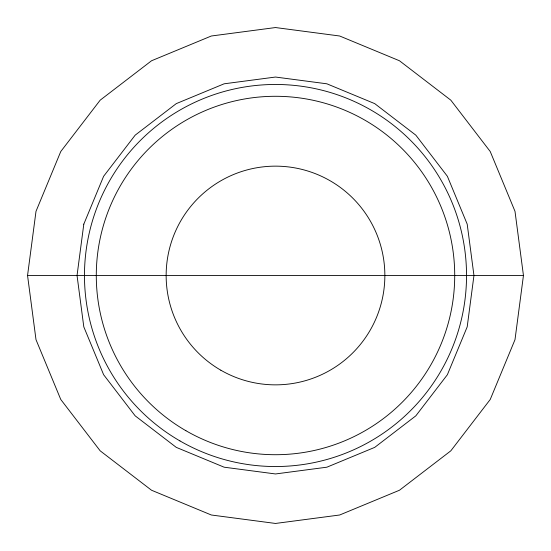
<?xml version="1.0" encoding="UTF-8"?>
<svg xmlns="http://www.w3.org/2000/svg" width="551" height="551" viewBox="0 0 551 551"><rect width="100%" height="100%" fill="white"/><g stroke="black" fill="none" stroke-linecap="round" stroke-linejoin="round"><path stroke-width="0.83" d="M27.55 275.5L36.001 211.329L60.768 151.525L100.172 100.172L151.525 60.768L211.329 36.001L275.5 27.55L339.671 36.001L399.475 60.768L450.828 100.172L490.232 151.525L514.999 211.329L523.45 275.5L514.999 339.671L490.232 399.475L450.828 450.828L399.475 490.232L339.671 514.999L275.5 523.45L211.329 514.999L151.525 490.232L100.172 450.828L60.768 399.475L36.001 339.671L27.55 275.5L523.45 275.5M83.807 224.133L77.044 275.5L83.807 326.867L103.629 374.728L135.167 415.833L176.272 447.371L224.133 467.193L275.5 473.956L326.867 467.193L374.728 447.371L415.833 415.833L447.371 374.728L467.193 326.867L473.956 275.5L467.193 224.133L447.371 176.272L415.833 135.167L374.728 103.629L326.867 83.807L275.5 77.044L224.133 83.807L176.272 103.629L135.167 135.167L103.629 176.272L83.807 224.133M185.894 430.703A179.213 179.213 0 0 0 454.713 275.5A179.213 179.213 0 0 0 185.894 120.297A179.213 179.213 0 0 0 185.894 430.703M220.827 370.203A109.353 109.353 0 0 0 384.853 275.5A109.353 109.353 0 0 0 220.827 180.797A109.353 109.353 0 0 0 220.827 370.203M179.984 440.938A191.032 191.032 0 0 0 466.532 275.5A191.032 191.032 0 0 0 179.984 110.062A191.032 191.032 0 0 0 179.984 440.938"/></g></svg>
